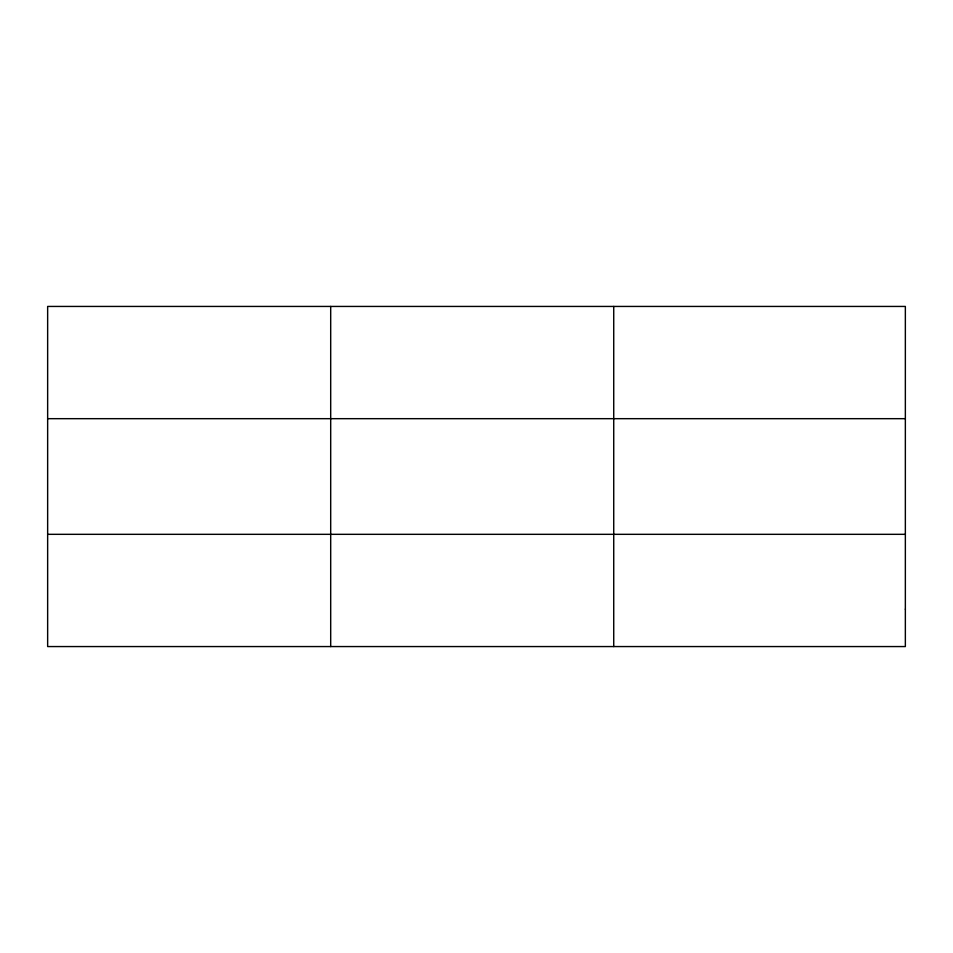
<?xml version="1.0" encoding="UTF-8"?>
<svg xmlns="http://www.w3.org/2000/svg" width="953" height="953" viewBox="0 0 953 953"><rect width="100%" height="100%" fill="white"/><g stroke="black" fill="none" stroke-linecap="round" stroke-linejoin="round"><path stroke-width="1.43" d="M330.691 646.563L330.691 306.437M613.732 646.563L613.732 306.437M47.65 418.677L905.35 418.677M47.65 534.323L905.35 534.323M905.35 609.146L905.35 646.563L47.65 646.563L47.65 306.437L905.35 306.437L905.35 609.146"/></g></svg>
